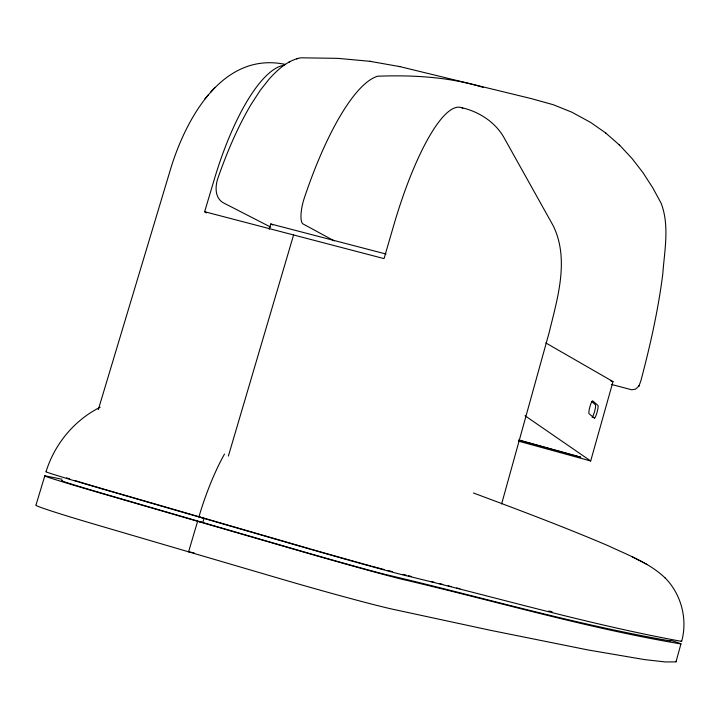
<?xml version="1.0" encoding="UTF-8"?>
<svg xmlns="http://www.w3.org/2000/svg" width="720" height="720" viewBox="0 0 720 720"><rect width="100%" height="100%" fill="white"/><g stroke="black" fill="none" stroke-linecap="round" stroke-linejoin="round"><path stroke-width="1.08" d="M681.651 641.349C687.789 619.299 681.354 594.495 665.352 578.151L665.19 577.998M676.017 661.788L680.949 643.896M501.624 503.955L549.081 332.811C557.415 298.566 569.61 259.785 553.347 225.99L504.009 137.619C495.117 121.86 478.557 111.393 461.133 107.541M518.688 441.198L590.688 460.98L613.008 381.6L545.805 342.918M269.181 229.302L270.765 223.956L386.028 254.034M309.771 548.802A81.585 1.044 16 0 1 301.392 546.39L204.084 518.193L202.806 522.513L197.604 521.298L188.586 551.826L194.094 552.87M228.375 456.084L293.598 234.972M206.496 212.958L204.633 211.716L214.623 178.263A147.195 45.468 -75.6 0 1 284.58 65.151M44.802 475.839L36 505.008A98.271 2.592 15.8 0 0 101.88 526.392L276.705 577.683A99.297 2.691 15.9 0 0 392.445 609.174L490.347 630.279L588.159 649.98L644.4 659.574L665.235 661.95L675.864 661.878A222.768 3.618 16 0 0 675.54 661.392M98.289 409.698L169.425 172.917C184.185 121.662 221.229 50.706 285.561 64.449M639.009 385.821L640.827 380.97C650.16 345.834 658.161 310.257 662.769 274.158C664.425 250.839 669.771 225.693 661.086 203.13L652.734 187.776L642.771 172.368L632.187 158.679L619.614 145.161L605.466 132.795L590.589 122.4L571.833 112.185L553.212 104.697L531.144 98.577L399.87 66.609L369.828 61.299L337.869 58.356L300.834 57.807C287.838 60.147 277.614 69.696 269.064 79.146L260.334 90.207L250.965 104.616C237.357 127.683 226.926 152.451 218.079 177.687C215.172 185.787 214.533 197.181 222.714 202.482L270.72 227.133M611.316 384.399L631.647 389.772L635.454 389.196L638.775 386.208M638.577 386.541L639.18 385.524M204.543 99.279L208.44 94.797M210.681 92.187L214.902 87.327M100.179 407.214C74.34 420.165 54.549 444.096 46.053 471.672A98.145 1.224 15.9 0 0 112.212 491.823L286.974 542.475A99.171 1.269 16 0 0 402.327 574.758C495.324 596.997 587.412 624.177 681.525 641.367A222.597 1.701 16 0 0 681.138 641.079M288.918 62.1L290.232 61.551M296.631 58.896L297.972 58.338M62.631 480.78L61.632 480.636A80.757 1.143 15.9 0 0 107.37 494.811L300.114 550.764A81.603 1.188 16 0 0 381.141 573.354L385.659 574.515C480.555 596.781 574.506 624.33 670.599 640.989A212.094 1.854 16 0 0 669.753 640.476M369.828 61.299L371.169 61.533M398.583 66.384L399.87 66.609M61.965 479.232L46.044 476.019A98.163 1.395 15.9 0 0 110.925 496.134L285.696 546.876A99.189 1.449 16 0 0 401.094 579.051C494.253 600.723 586.44 628.029 680.814 643.932A222.615 1.944 16 0 0 670.86 640.386M204.084 518.193L198.891 516.942A107.082 30.366 -73.4 0 1 224.505 454.05M548.865 610.974L552.105 611.775M439.542 583.632L442.755 584.442M448.119 585.792L451.341 586.602M456.705 587.961L459.918 588.771M387.972 570.501L392.265 571.599M403.011 574.335L406.233 575.154M408.384 575.703L411.606 576.522M430.947 581.445L434.169 582.264M384.183 569.529L382.383 569.061A81.585 1.044 16 0 1 377.082 567.648M204.633 211.716L384.048 258.615L393.966 224.55A149.499 35.703 -75.5 0 1 462.825 108.243M610.866 381.024L613.008 381.6M483.192 87.399C449.118 76.905 413.118 74.907 377.676 76.212A184.05 49.833 -75.4 0 0 304.335 197.946A20.565 5.931 -75.7 0 0 302.643 223.713L334.197 240.867M518.985 439.992L580.797 457.254L518.751 440.217M119.259 493.605L203.013 517.878M118.179 493.29L108.648 490.527A80.739 0.999 15.9 0 1 79.425 481.887M473.427 492.984C518.769 509.913 564.12 526.896 608.625 545.94C628.227 555.192 649.476 562.86 665.352 578.151M270.765 223.956L272.754 224.991M631.593 556.497L639.09 560.43M639.675 560.628L646.911 564.426M524.997 415.719L590.688 460.98M605.466 132.795L606.33 133.551M618.777 144.432L619.614 145.161M591.633 401.481L595.404 404.766A6.588 1.035 -74.9 0 1 594.72 410.994A6.588 1.035 -74.9 0 1 592.128 417.384M78.291 481.545A80.739 0.999 15.9 0 1 75.105 480.573M69.786 478.926A80.739 0.999 15.9 0 1 66.465 477.864M376.11 567.387A81.585 1.044 16 0 1 371.979 566.271M370.89 565.974A81.585 1.044 16 0 1 363.87 564.057M362.943 563.796A81.585 1.044 16 0 1 356.13 561.915M355.122 561.636A81.585 1.044 16 0 1 348.858 559.881M347.787 559.584A81.585 1.044 16 0 1 330.777 554.796M329.742 554.508A81.585 1.044 16 0 1 310.824 549.108M594.36 418.095L589.059 413.721A6.696 1.062 -74.9 0 1 589.977 406.53A6.696 1.062 -74.9 0 1 592.686 400.86L597.924 405.441A6.588 1.026 -74.9 0 1 597.006 412.506A6.588 1.026 -74.9 0 1 594.36 418.095"/></g></svg>
